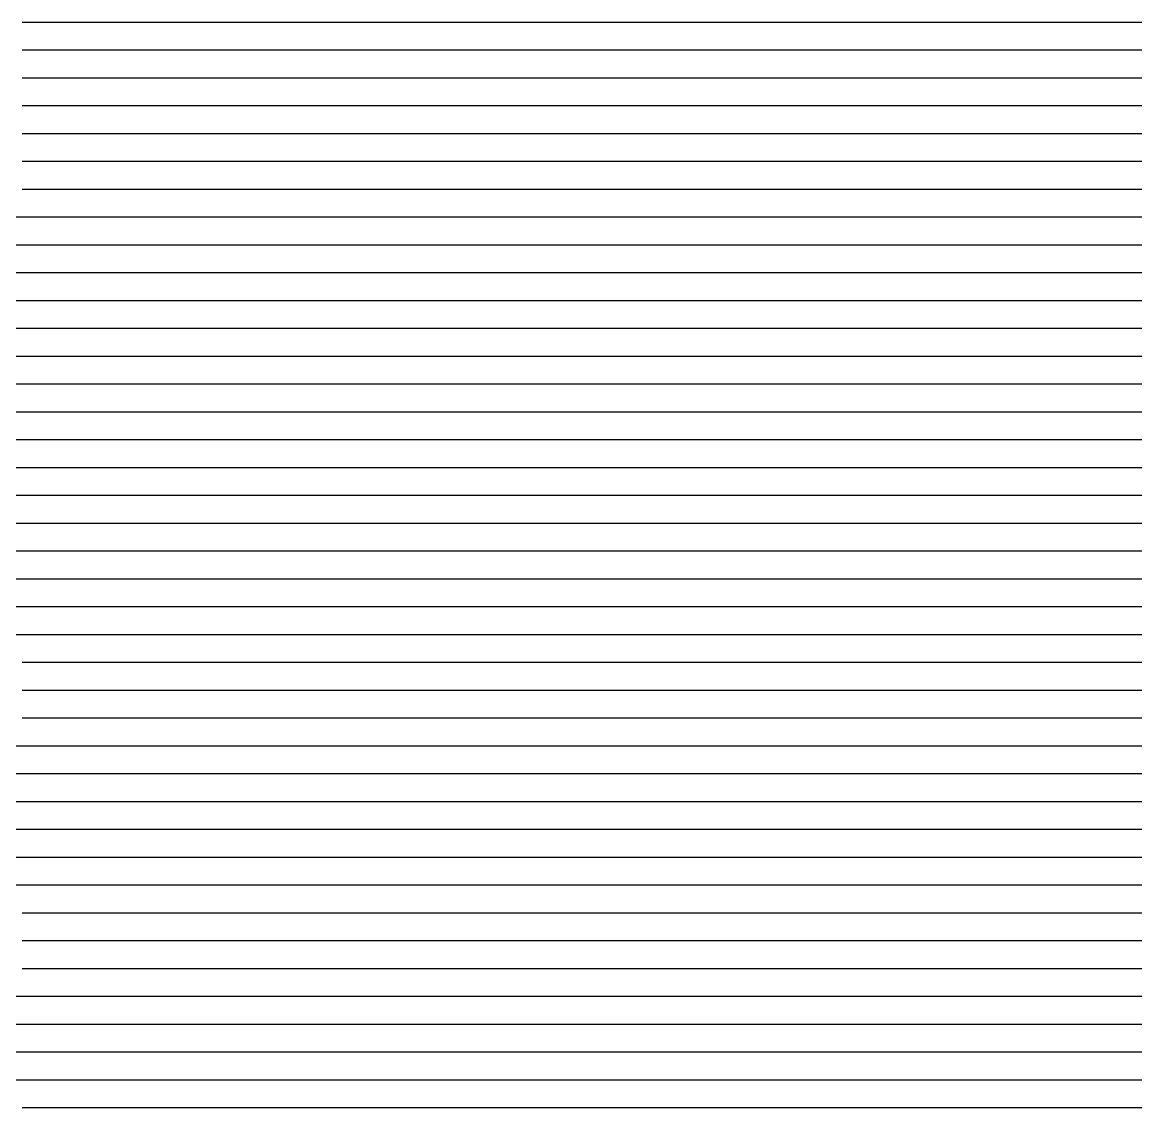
# Model space of a CAD drawing. Extents: x 0 to 80, y 0 to 80.
# Drawn here: x 20 to 40, y 40.5 to 60 of the extents above; entities that cross this region are included whole.
import ezdxf

# ---------------------------------------------------------------- set-up
doc = ezdxf.new("R2010")
doc.units = 0
doc.layers.add('FEED', color=7, linetype='CONTINUOUS')

msp = doc.modelspace()

# ---------------------------------------------------------------- linework, layer by layer
at = {"layer": 'FEED'}
for points in [[(20, 59.999, -17), (20.64, 59.999, -15.672), (21.12, 59.999, -14.808), (21.6, 59.999, -14.056), (22.24, 59.999, -13.176), (23.04, 59.999, -12.248), (23.84, 59.999, -11.464), (24.48, 59.999, -10.904), (25.44, 59.999, -10.152), (26.24, 59.999, -9.608), (26.88, 59.999, -9.208), (27.36, 59.999, -8.936), (27.68, 59.999, -8.76), (28.8, 59.999, -8.2), (29.6, 59.999, -7.848), (30.56, 59.999, -7.48), (31.04, 59.999, -7.32), (31.2, 59.999, -7.208), (31.36, 59.999, -7.032), (32, 59.999, -6.136), (32.48, 59.999, -5.56), (32.96, 59.999, -5.096), (33.44, 59.999, -4.68), (34.08, 59.999, -4.216), (34.72, 59.999, -3.832), (35.36, 59.999, -3.496), (36.16, 59.999, -3.144), (36.32, 59.999, -2.984), (36.48, 59.999, -2.744), (36.64, 59.999, -2.44), (36.8, 59.999, -2.184), (36.96, 59.999, -1.976), (37.12, 59.999, -1.8), (37.28, 59.999, -1.656), (37.6, 59.999, -1.448), (38.24, 59.999, -1.176), (38.72, 59.999, -1.048), (39.2, 59.999, -1), (40.64, 59.999, -1)], [(40.32, 59.499, -1), (38.88, 59.499, -1), (38.4, 59.499, -1.048), (38.08, 59.499, -1.128), (37.6, 59.499, -1.304), (37.28, 59.499, -1.48), (37.12, 59.499, -1.592), (36.8, 59.499, -1.896), (36.48, 59.499, -2.376), (36.16, 59.499, -2.92), (36, 59.499, -3.048), (35.52, 59.499, -3.24), (34.72, 59.499, -3.624), (34.4, 59.499, -3.816), (34.24, 59.499, -3.896), (33.44, 59.499, -4.44), (32.96, 59.499, -4.84), (32.64, 59.499, -5.128), (32.16, 59.499, -5.64), (31.52, 59.499, -6.44), (31.04, 59.499, -7.16), (30.88, 59.499, -7.352), (30.72, 59.499, -7.448), (29.76, 59.499, -7.816), (29.12, 59.499, -8.072), (27.84, 59.499, -8.696), (27.04, 59.499, -9.144), (26.24, 59.499, -9.624), (25.28, 59.499, -10.296), (24.64, 59.499, -10.792), (24, 59.499, -11.336), (23.36, 59.499, -11.944), (22.72, 59.499, -12.632), (22.08, 59.499, -13.432), (21.44, 59.499, -14.328), (20.96, 59.499, -15.128), (20.48, 59.499, -16.04), (20, 59.499, -17.08)], [(20, 58.999, -17.16), (20.64, 58.999, -15.8), (20.96, 58.999, -15.192), (21.28, 58.999, -14.648), (21.76, 58.999, -13.928), (22.24, 58.999, -13.272), (22.88, 58.999, -12.52), (23.52, 58.999, -11.848), (24.32, 58.999, -11.112), (24.96, 58.999, -10.584), (25.92, 58.999, -9.88), (26.88, 58.999, -9.272), (27.2, 58.999, -9.096), (27.52, 58.999, -8.904), (28.48, 58.999, -8.408), (28.8, 58.999, -8.264), (29.12, 58.999, -8.12), (30.24, 58.999, -7.656), (30.4, 58.999, -7.608), (30.56, 58.999, -7.48), (31.36, 58.999, -6.296), (31.68, 58.999, -5.88), (32.16, 58.999, -5.32), (32.8, 58.999, -4.696), (33.44, 58.999, -4.2), (33.92, 58.999, -3.88), (34.88, 58.999, -3.352), (35.84, 58.999, -2.936), (36.16, 58.999, -2.824), (36.32, 58.999, -2.664), (36.64, 58.999, -2.12), (36.8, 58.999, -1.896), (37.12, 58.999, -1.56), (37.44, 58.999, -1.352), (37.76, 58.999, -1.208), (38.08, 58.999, -1.096), (38.4, 58.999, -1.032), (38.72, 58.999, -1), (41.12, 58.999, -1)], [(40.8, 58.499, -1), (38.88, 58.499, -1), (38.56, 58.499, -1.032), (38.24, 58.499, -1.096), (37.92, 58.499, -1.208), (37.6, 58.499, -1.352), (37.28, 58.499, -1.56), (36.96, 58.499, -1.864), (36.64, 58.499, -2.296), (36.48, 58.499, -2.552), (36.32, 58.499, -2.696), (36, 58.499, -2.792), (35.04, 58.499, -3.176), (34.56, 58.499, -3.4), (34.24, 58.499, -3.576), (33.92, 58.499, -3.752), (33.44, 58.499, -4.056), (32.8, 58.499, -4.552), (32.32, 58.499, -5), (32, 58.499, -5.32), (31.68, 58.499, -5.688), (31.2, 58.499, -6.312), (30.72, 58.499, -7.016), (30.4, 58.499, -7.528), (30.24, 58.499, -7.72), (29.6, 58.499, -7.96), (29.28, 58.499, -8.104), (28.64, 58.499, -8.392), (27.68, 58.499, -8.872), (26.4, 58.499, -9.624), (26.08, 58.499, -9.848), (25.6, 58.499, -10.168), (24.8, 58.499, -10.776), (24, 58.499, -11.464), (23.36, 58.499, -12.072), (23.04, 58.499, -12.408), (22.4, 58.499, -13.16), (21.76, 58.499, -14.008), (21.12, 58.499, -15.032), (20.64, 58.499, -15.912), (20.16, 58.499, -16.952), (20, 58.499, -17.224)], [(20, 57.999, -17.304), (20.16, 57.999, -17.096), (20.8, 57.999, -15.752), (21.28, 57.999, -14.888), (21.76, 57.999, -14.136), (22.4, 57.999, -13.272), (22.88, 57.999, -12.696), (23.52, 57.999, -12.008), (24.48, 57.999, -11.128), (25.28, 57.999, -10.488), (26.08, 57.999, -9.912), (27.36, 57.999, -9.128), (28.32, 57.999, -8.616), (29.28, 57.999, -8.168), (29.92, 57.999, -7.912), (30.08, 57.999, -7.832), (30.24, 57.999, -7.624), (30.88, 57.999, -6.6), (31.36, 57.999, -5.944), (32.16, 57.999, -5.048), (32.8, 57.999, -4.456), (33.28, 57.999, -4.088), (33.76, 57.999, -3.768), (34.24, 57.999, -3.496), (34.88, 57.999, -3.176), (35.68, 57.999, -2.856), (36.32, 57.999, -2.648), (36.64, 57.999, -2.568), (36.8, 57.999, -2.456), (37.12, 57.999, -2.04), (37.44, 57.999, -1.704), (37.6, 57.999, -1.576), (38.08, 57.999, -1.32), (38.56, 57.999, -1.144), (39.04, 57.999, -1.048), (39.52, 57.999, -1), (40.32, 57.999, -1)], [(40.48, 57.499, -1.32), (39.84, 57.499, -1.304), (39.52, 57.499, -1.304), (39.2, 57.499, -1.368), (38.88, 57.499, -1.448), (38.56, 57.499, -1.576), (38.24, 57.499, -1.736), (37.92, 57.499, -1.944), (37.76, 57.499, -2.088), (37.28, 57.499, -2.424), (37.12, 57.499, -2.472), (36.8, 57.499, -2.52), (35.68, 57.499, -2.84), (34.88, 57.499, -3.16), (34.08, 57.499, -3.544), (33.44, 57.499, -3.944), (32.96, 57.499, -4.296), (32.48, 57.499, -4.696), (31.84, 57.499, -5.32), (31.36, 57.499, -5.864), (30.88, 57.499, -6.488), (30.4, 57.499, -7.208), (30.08, 57.499, -7.768), (29.92, 57.499, -7.976), (29.44, 57.499, -8.184), (29.28, 57.499, -8.248), (28.32, 57.499, -8.712), (27.52, 57.499, -9.128), (26.4, 57.499, -9.8), (25.44, 57.499, -10.472), (24.8, 57.499, -10.968), (23.84, 57.499, -11.816), (23.2, 57.499, -12.472), (22.56, 57.499, -13.208), (22.08, 57.499, -13.832), (21.76, 57.499, -14.28), (21.28, 57.499, -15.048), (20.8, 57.499, -15.944), (20.32, 57.499, -16.952), (20.16, 57.499, -17.224), (20, 57.499, -17.352)], [(20, 56.999, -17.368), (20.16, 56.999, -17.304), (20.32, 56.999, -17.128), (21.12, 56.999, -15.544), (21.6, 56.999, -14.712), (22.24, 56.999, -13.784), (23.04, 56.999, -12.792), (23.68, 56.999, -12.12), (24.32, 56.999, -11.512), (25.12, 56.999, -10.84), (25.92, 56.999, -10.248), (26.56, 56.999, -9.816), (26.72, 56.999, -9.752), (27.52, 56.999, -9.272), (28.48, 56.999, -8.776), (29.12, 56.999, -8.456), (29.76, 56.999, -8.168), (30.56, 56.999, -6.872), (31.36, 56.999, -5.832), (32, 56.999, -5.144), (32.64, 56.999, -4.552), (33.28, 56.999, -4.056), (33.76, 56.999, -3.736), (34.24, 56.999, -3.464), (35.04, 56.999, -3.096), (35.68, 56.999, -2.84), (36.48, 56.999, -2.6), (37.28, 56.999, -2.44), (38.24, 56.999, -2.392), (38.56, 56.999, -2.328), (38.88, 56.999, -2.232), (39.2, 56.999, -2.152), (39.36, 56.999, -2.104), (39.68, 56.999, -2.088), (40.48, 56.999, -2.088)], [(40.8, 56.499, -2.376), (39.04, 56.499, -2.376), (38.72, 56.499, -2.392), (38.4, 56.499, -2.392), (37.6, 56.499, -2.44), (37.12, 56.499, -2.504), (36.64, 56.499, -2.6), (35.84, 56.499, -2.824), (35.2, 56.499, -3.048), (34.56, 56.499, -3.32), (34.08, 56.499, -3.56), (33.44, 56.499, -3.944), (32.96, 56.499, -4.296), (32.16, 56.499, -4.984), (31.52, 56.499, -5.656), (30.88, 56.499, -6.424), (30.4, 56.499, -7.096), (29.76, 56.499, -8.168), (29.6, 56.499, -8.344), (29.44, 56.499, -8.44), (28.96, 56.499, -8.648), (28.32, 56.499, -8.968), (27.68, 56.499, -9.32), (27.2, 56.499, -9.592), (26.4, 56.499, -10.104), (25.6, 56.499, -10.664), (24.8, 56.499, -11.304), (24, 56.499, -12.024), (23.36, 56.499, -12.68), (22.72, 56.499, -13.416), (22.08, 56.499, -14.28), (21.6, 56.499, -15.016), (21.12, 56.499, -15.88), (20.64, 56.499, -16.872), (20.48, 56.499, -17.16), (20.32, 56.499, -17.32), (20.16, 56.499, -17.368), (0.001, 56.499, -17.368)], [(0.161, 55.999, -17.368), (20.32, 55.999, -17.368), (20.48, 55.999, -17.304), (20.64, 55.999, -17.128), (20.96, 55.999, -16.52), (21.28, 55.999, -15.88), (21.6, 55.999, -15.288), (22.08, 55.999, -14.52), (22.72, 55.999, -13.64), (23.36, 55.999, -12.888), (24, 55.999, -12.216), (24.8, 55.999, -11.48), (25.76, 55.999, -10.712), (26.56, 55.999, -10.152), (27.68, 55.999, -9.464), (28.16, 55.999, -9.192), (28.96, 55.999, -8.776), (29.44, 55.999, -8.568), (29.6, 55.999, -8.408), (29.92, 55.999, -7.896), (30.4, 55.999, -7.096), (30.88, 55.999, -6.424), (31.52, 55.999, -5.672), (32.32, 55.999, -4.888), (33.12, 55.999, -4.232), (33.76, 55.999, -3.8), (34.56, 55.999, -3.384), (34.88, 55.999, -3.24), (35.84, 55.999, -2.888), (36.48, 55.999, -2.696), (37.28, 55.999, -2.536), (38.08, 55.999, -2.44), (38.72, 55.999, -2.424), (39.2, 55.999, -2.408), (41.12, 55.999, -2.408)], [(41.12, 55.499, -2.488), (38.4, 55.499, -2.488), (37.76, 55.499, -2.536), (36.96, 55.499, -2.68), (36.64, 55.499, -2.76), (36.32, 55.499, -2.84), (35.68, 55.499, -3.032), (35.2, 55.499, -3.224), (35.04, 55.499, -3.272), (34.24, 55.499, -3.64), (33.6, 55.499, -4.008), (32.96, 55.499, -4.456), (32.32, 55.499, -4.984), (31.68, 55.499, -5.576), (31.04, 55.499, -6.28), (30.56, 55.499, -6.904), (30.08, 55.499, -7.64), (29.6, 55.499, -8.472), (29.44, 55.499, -8.68), (28.96, 55.499, -8.936), (28.32, 55.499, -9.256), (27.36, 55.499, -9.8), (27.04, 55.499, -10.008), (26.72, 55.499, -10.216), (26.24, 55.499, -10.536), (25.44, 55.499, -11.144), (24.64, 55.499, -11.832), (23.84, 55.499, -12.6), (23.2, 55.499, -13.304), (22.72, 55.499, -13.896), (22.08, 55.499, -14.808), (21.6, 55.499, -15.608), (20.96, 55.499, -16.856), (20.8, 55.499, -17.144), (20.64, 55.499, -17.304), (20.48, 55.499, -17.368), (0.001, 55.499, -17.368)], [(0.161, 54.999, -17.368), (20.64, 54.999, -17.368), (20.8, 54.999, -17.336), (20.96, 54.999, -17.208), (21.12, 54.999, -16.952), (21.6, 54.999, -15.976), (21.92, 54.999, -15.4), (22.56, 54.999, -14.408), (23.2, 54.999, -13.576), (24, 54.999, -12.68), (24.64, 54.999, -12.056), (25.44, 54.999, -11.352), (26.24, 54.999, -10.728), (27.2, 54.999, -10.088), (28, 54.999, -9.608), (28.96, 54.999, -9.096), (29.28, 54.999, -8.936), (29.44, 54.999, -8.808), (29.6, 54.999, -8.568), (30.08, 54.999, -7.72), (30.56, 54.999, -7), (31.04, 54.999, -6.376), (31.68, 54.999, -5.688), (32.16, 54.999, -5.24), (32.48, 54.999, -4.968), (33.12, 54.999, -4.488), (33.92, 54.999, -3.96), (34.56, 54.999, -3.608), (35.2, 54.999, -3.336), (35.52, 54.999, -3.224), (35.84, 54.999, -3.112), (36.64, 54.999, -2.872), (37.44, 54.999, -2.696), (38.08, 54.999, -2.616), (38.88, 54.999, -2.6), (41.6, 54.999, -2.6)], [(41.76, 54.499, -2.76), (38.24, 54.499, -2.76), (37.6, 54.499, -2.824), (37.28, 54.499, -2.888), (37.12, 54.499, -2.904), (36.32, 54.499, -3.112), (35.36, 54.499, -3.448), (34.72, 54.499, -3.704), (34.24, 54.499, -3.944), (33.6, 54.499, -4.328), (32.96, 54.499, -4.776), (32.16, 54.499, -5.4), (31.68, 54.499, -5.848), (31.2, 54.499, -6.344), (30.56, 54.499, -7.144), (30.08, 54.499, -7.864), (29.44, 54.499, -8.984), (29.28, 54.499, -9.128), (28.48, 54.499, -9.528), (27.36, 54.499, -10.184), (26.08, 54.499, -11.064), (25.28, 54.499, -11.72), (24.96, 54.499, -11.992), (24.16, 54.499, -12.776), (23.52, 54.499, -13.48), (22.72, 54.499, -14.52), (22.08, 54.499, -15.512), (21.6, 54.499, -16.408), (21.28, 54.499, -17.048), (21.12, 54.499, -17.272), (20.96, 54.499, -17.352), (20.64, 54.499, -17.368), (0.001, 54.499, -17.368)], [(0.161, 53.999, -17.368), (21.12, 53.999, -17.368), (21.28, 53.999, -17.32), (21.44, 53.999, -17.16), (21.6, 53.999, -16.888), (22.08, 53.999, -15.944), (22.56, 53.999, -15.128), (23.04, 53.999, -14.424), (23.52, 53.999, -13.8), (24.16, 53.999, -13.064), (24.8, 53.999, -12.408), (25.76, 53.999, -11.56), (26.56, 53.999, -10.952), (27.36, 53.999, -10.408), (28.48, 53.999, -9.736), (29.12, 53.999, -9.416), (29.28, 53.999, -9.32), (29.44, 53.999, -9.144), (30.08, 53.999, -8.072), (30.56, 53.999, -7.352), (31.04, 53.999, -6.744), (31.68, 53.999, -6.056), (32.16, 53.999, -5.608), (32.64, 53.999, -5.208), (33.28, 53.999, -4.744), (34.08, 53.999, -4.248), (34.72, 53.999, -3.912), (35.36, 53.999, -3.64), (36.32, 53.999, -3.336), (36.96, 53.999, -3.176), (37.76, 53.999, -3.016), (38.4, 53.999, -2.952), (41.44, 53.999, -2.952)], [(41.28, 53.499, -3.192), (38.56, 53.499, -3.192), (37.76, 53.499, -3.256), (37.44, 53.499, -3.32), (37.12, 53.499, -3.368), (36.16, 53.499, -3.624), (35.68, 53.499, -3.768), (35.36, 53.499, -3.896), (35.2, 53.499, -3.944), (34.4, 53.499, -4.328), (34.08, 53.499, -4.52), (33.6, 53.499, -4.792), (33.12, 53.499, -5.096), (32.64, 53.499, -5.448), (32.16, 53.499, -5.832), (31.68, 53.499, -6.296), (31.04, 53.499, -7.016), (30.4, 53.499, -7.848), (29.76, 53.499, -8.824), (29.44, 53.499, -9.368), (29.28, 53.499, -9.544), (28.8, 53.499, -9.8), (28.48, 53.499, -9.976), (27.84, 53.499, -10.344), (27.2, 53.499, -10.76), (26.24, 53.499, -11.448), (25.6, 53.499, -11.976), (24.8, 53.499, -12.712), (24.16, 53.499, -13.384), (23.68, 53.499, -13.944), (23.2, 53.499, -14.568), (22.72, 53.499, -15.288), (22.24, 53.499, -16.104), (21.76, 53.499, -17.048), (21.6, 53.499, -17.256), (21.44, 53.499, -17.352), (21.12, 53.499, -17.368), (0.001, 53.499, -17.368)], [(0.161, 52.999, -17.368), (21.6, 52.999, -17.368), (21.76, 52.999, -17.336), (21.92, 52.999, -17.224), (22.08, 52.999, -16.984), (22.56, 52.999, -16.088), (22.88, 52.999, -15.544), (23.52, 52.999, -14.616), (24.32, 52.999, -13.624), (24.96, 52.999, -12.936), (25.76, 52.999, -12.168), (26.56, 52.999, -11.512), (27.52, 52.999, -10.824), (28.64, 52.999, -10.136), (29.44, 52.999, -9.704), (29.6, 52.999, -9.512), (30.08, 52.999, -8.696), (30.4, 52.999, -8.216), (31.36, 52.999, -7.016), (31.84, 52.999, -6.488), (32.48, 52.999, -5.88), (33.12, 52.999, -5.384), (34.08, 52.999, -4.792), (34.72, 52.999, -4.456), (35.52, 52.999, -4.12), (36.8, 52.999, -3.72), (37.44, 52.999, -3.592), (38.24, 52.999, -3.496), (39.2, 52.999, -3.48), (41.6, 52.999, -3.48)], [(41.6, 52.499, -3.816), (38.4, 52.499, -3.816), (37.6, 52.499, -3.896), (37.28, 52.499, -3.96), (37.12, 52.499, -3.976), (36.8, 52.499, -4.056), (36.48, 52.499, -4.136), (35.84, 52.499, -4.344), (35.04, 52.499, -4.68), (33.92, 52.499, -5.272), (32.96, 52.499, -5.928), (32.16, 52.499, -6.584), (31.68, 52.499, -7.032), (31.04, 52.499, -7.72), (30.4, 52.499, -8.552), (29.92, 52.499, -9.272), (29.6, 52.499, -9.848), (29.44, 52.499, -10.056), (28.96, 52.499, -10.312), (28.16, 52.499, -10.792), (27.2, 52.499, -11.432), (26.4, 52.499, -12.04), (25.76, 52.499, -12.584), (25.12, 52.499, -13.208), (24.64, 52.499, -13.72), (24.32, 52.499, -14.088), (23.68, 52.499, -14.92), (23.04, 52.499, -15.896), (22.4, 52.499, -17.032), (22.24, 52.499, -17.24), (22.08, 52.499, -17.352), (21.76, 52.499, -17.368), (0.001, 52.499, -17.368)], [(0.161, 51.999, -17.368), (22.24, 51.999, -17.368), (22.4, 51.999, -17.352), (22.56, 51.999, -17.256), (22.72, 51.999, -17.048), (23.52, 51.999, -15.688), (24, 51.999, -14.968), (24.64, 51.999, -14.152), (25.12, 51.999, -13.608), (25.92, 51.999, -12.824), (26.72, 51.999, -12.136), (27.36, 51.999, -11.656), (28, 51.999, -11.208), (28.96, 51.999, -10.6), (29.44, 51.999, -10.344), (29.6, 51.999, -10.216), (29.76, 51.999, -9.976), (30.08, 51.999, -9.4), (30.56, 51.999, -8.68), (30.88, 51.999, -8.264), (31.52, 51.999, -7.576), (32.32, 51.999, -6.84), (33.12, 51.999, -6.184), (33.76, 51.999, -5.752), (34.56, 51.999, -5.336), (35.52, 51.999, -4.92), (36, 51.999, -4.744), (36.48, 51.999, -4.6), (37.28, 51.999, -4.44), (38.08, 51.999, -4.344), (39.68, 51.999, -4.328), (41.6, 51.999, -4.328)], [(41.12, 51.499, -4.776), (38.4, 51.499, -4.776), (37.6, 51.499, -4.84), (36.64, 51.499, -5), (36, 51.499, -5.176), (34.72, 51.499, -5.688), (34.08, 51.499, -5.992), (33.44, 51.499, -6.376), (32.64, 51.499, -6.984), (31.84, 51.499, -7.688), (31.36, 51.499, -8.152), (30.88, 51.499, -8.696), (30.56, 51.499, -9.112), (30.24, 51.499, -9.592), (29.76, 51.499, -10.392), (29.6, 51.499, -10.568), (28.96, 51.499, -10.92), (28, 51.499, -11.544), (27.2, 51.499, -12.136), (26.56, 51.499, -12.664), (26.24, 51.499, -12.936), (25.44, 51.499, -13.72), (24.8, 51.499, -14.44), (24.32, 51.499, -15.064), (23.84, 51.499, -15.752), (23.04, 51.499, -17.064), (22.88, 51.499, -17.256), (22.72, 51.499, -17.352), (22.4, 51.499, -17.368), (0.641, 51.499, -17.368)], [(0.161, 50.999, -17.368), (22.88, 50.999, -17.368), (23.04, 50.999, -17.352), (23.2, 50.999, -17.288), (23.36, 50.999, -17.128), (23.68, 50.999, -16.648), (24.32, 50.999, -15.64), (24.8, 50.999, -14.968), (25.44, 50.999, -14.2), (25.92, 50.999, -13.688), (26.88, 50.999, -12.792), (27.52, 50.999, -12.264), (28.48, 50.999, -11.576), (29.44, 50.999, -10.984), (29.76, 50.999, -10.808), (29.92, 50.999, -10.648), (30.56, 50.999, -9.624), (31.04, 50.999, -9), (31.68, 50.999, -8.312), (32.32, 50.999, -7.704), (32.96, 50.999, -7.208), (33.76, 50.999, -6.664), (34.24, 50.999, -6.392), (34.88, 50.999, -6.104), (35.52, 50.999, -5.864), (35.84, 50.999, -5.736), (36.32, 50.999, -5.576), (36.64, 50.999, -5.512), (36.8, 50.999, -5.464), (37.12, 50.999, -5.416), (37.44, 50.999, -5.368), (38.24, 50.999, -5.288), (41.6, 50.999, -5.288)], [(40.32, 50.499, -5.848), (38.72, 50.499, -5.848), (38.4, 50.499, -5.864), (38.08, 50.499, -5.864), (37.28, 50.499, -5.944), (36.96, 50.499, -6.008), (36.64, 50.499, -6.056), (36.32, 50.499, -6.136), (35.52, 50.499, -6.424), (35.2, 50.499, -6.536), (34.88, 50.499, -6.648), (34.24, 50.499, -6.936), (33.6, 50.499, -7.304), (32.64, 50.499, -7.96), (32.16, 50.499, -8.36), (31.84, 50.499, -8.664), (31.52, 50.499, -9), (31.04, 50.499, -9.592), (30.56, 50.499, -10.232), (30.24, 50.499, -10.744), (30.08, 50.499, -10.968), (29.76, 50.499, -11.176), (29.44, 50.499, -11.352), (28.64, 50.499, -11.848), (27.84, 50.499, -12.44), (27.52, 50.499, -12.68), (26.72, 50.499, -13.384), (25.92, 50.499, -14.2), (25.28, 50.499, -14.936), (24.64, 50.499, -15.8), (24, 50.499, -16.824), (23.84, 50.499, -16.952), (23.04, 50.499, -17.176), (22.72, 50.499, -17.288), (22.4, 50.499, -17.352), (22.08, 50.499, -17.368), (0.321, 50.499, -17.368)], [(0.161, 49.999, -17.368), (21.6, 49.999, -17.368), (21.92, 49.999, -17.288), (22.56, 49.999, -17.016), (22.88, 49.999, -16.904), (23.04, 49.999, -16.872), (23.2, 49.999, -16.808), (23.52, 49.999, -16.728), (24.16, 49.999, -16.648), (24.32, 49.999, -16.648), (24.48, 49.999, -16.632), (24.64, 49.999, -16.504), (25.12, 49.999, -15.784), (25.76, 49.999, -14.952), (26.24, 49.999, -14.392), (26.88, 49.999, -13.736), (27.68, 49.999, -13.032), (28.48, 49.999, -12.424), (29.28, 49.999, -11.896), (29.92, 49.999, -11.512), (30.08, 49.999, -11.432), (30.24, 49.999, -11.32), (30.4, 49.999, -11.176), (30.56, 49.999, -10.968), (31.04, 49.999, -10.248), (31.68, 49.999, -9.512), (32, 49.999, -9.192), (32.64, 49.999, -8.648), (33.44, 49.999, -8.104), (33.92, 49.999, -7.816), (34.88, 49.999, -7.32), (35.52, 49.999, -7.096), (36.48, 49.999, -6.776), (36.96, 49.999, -6.648), (37.76, 49.999, -6.536), (38.08, 49.999, -6.52), (38.24, 49.999, -6.504), (39.04, 49.999, -6.488), (41.44, 49.999, -6.488)], [(40.96, 49.499, -7.192), (38.56, 49.499, -7.192), (37.6, 49.499, -7.256), (37.28, 49.499, -7.304), (36.96, 49.499, -7.352), (36.16, 49.499, -7.576), (35.84, 49.499, -7.688), (35.36, 49.499, -7.832), (34.88, 49.499, -8.008), (34.4, 49.499, -8.248), (33.92, 49.499, -8.504), (33.6, 49.499, -8.68), (33.12, 49.499, -9), (32.48, 49.499, -9.496), (31.84, 49.499, -10.088), (31.36, 49.499, -10.616), (30.88, 49.499, -11.256), (30.72, 49.499, -11.432), (30.56, 49.499, -11.576), (29.6, 49.499, -12.136), (28.48, 49.499, -12.888), (27.68, 49.499, -13.544), (27.04, 49.499, -14.136), (26.4, 49.499, -14.808), (25.76, 49.499, -15.592), (25.28, 49.499, -16.264), (25.12, 49.499, -16.44), (23.84, 49.499, -16.44), (23.2, 49.499, -16.536), (22.72, 49.499, -16.664), (22.08, 49.499, -16.904), (21.6, 49.499, -17.144), (21.44, 49.499, -17.24), (21.12, 49.499, -17.352), (20.64, 49.499, -17.368), (0.001, 49.499, -17.368)], [(0.161, 48.999, -17.368), (20.48, 48.999, -17.368), (20.64, 48.999, -17.336), (21.12, 48.999, -17.112), (21.76, 48.999, -16.792), (22.4, 48.999, -16.536), (23.04, 48.999, -16.376), (23.68, 48.999, -16.296), (24.96, 48.999, -16.28), (25.12, 48.999, -16.28), (25.44, 48.999, -16.072), (25.92, 48.999, -15.72), (26.56, 48.999, -15.272), (26.88, 48.999, -14.904), (27.36, 48.999, -14.408), (28.16, 48.999, -13.672), (28.8, 48.999, -13.176), (29.12, 48.999, -12.936), (30.08, 48.999, -12.312), (31.04, 48.999, -11.768), (31.2, 48.999, -11.656), (31.68, 48.999, -11.16), (32.16, 48.999, -10.648), (32.8, 48.999, -10.056), (33.44, 48.999, -9.56), (34.08, 48.999, -9.192), (34.72, 48.999, -8.872), (35.2, 48.999, -8.664), (35.68, 48.999, -8.504), (36, 48.999, -8.424), (36.64, 48.999, -8.216), (36.8, 48.999, -8.184), (36.96, 48.999, -8.136), (37.76, 48.999, -8.04), (38.56, 48.999, -7.992), (41.44, 48.999, -7.992)], [(41.28, 48.499, -8.888), (38.4, 48.499, -8.888), (37.6, 48.499, -8.952), (37.12, 48.499, -9), (36.8, 48.499, -9.064), (35.84, 48.499, -9.352), (35.52, 48.499, -9.432), (35.04, 48.499, -9.624), (34.56, 48.499, -9.864), (34.24, 48.499, -10.008), (33.76, 48.499, -10.264), (33.12, 48.499, -10.728), (32.32, 48.499, -11.48), (31.84, 48.499, -11.848), (30.88, 48.499, -12.36), (30.24, 48.499, -12.744), (29.28, 48.499, -13.416), (28.96, 48.499, -13.656), (28.8, 48.499, -13.8), (28.64, 48.499, -13.912), (27.84, 48.499, -14.344), (26.72, 48.499, -15), (25.6, 48.499, -15.752), (25.12, 48.499, -16.12), (24.96, 48.499, -16.152), (23.84, 48.499, -16.152), (23.04, 48.499, -16.216), (22.56, 48.499, -16.312), (21.76, 48.499, -16.552), (21.28, 48.499, -16.744), (20.8, 48.499, -17), (20.48, 48.499, -17.192), (20.16, 48.499, -17.336), (20, 48.499, -17.368)], [(20, 47.999, -17.224), (20.48, 47.999, -16.92), (20.96, 47.999, -16.664), (21.6, 47.999, -16.392), (22.08, 47.999, -16.248), (22.88, 47.999, -16.088), (23.52, 47.999, -16.024), (24.32, 47.999, -16.008), (24.8, 47.999, -16.024), (24.96, 47.999, -16.04), (26.24, 47.999, -15.144), (27.36, 47.999, -14.456), (28.48, 47.999, -13.848), (28.96, 47.999, -13.608), (29.28, 47.999, -13.464), (29.6, 47.999, -13.32), (30.72, 47.999, -12.856), (31.04, 47.999, -12.744), (31.36, 47.999, -12.632), (31.68, 47.999, -12.52), (32.8, 47.999, -12.024), (33.12, 47.999, -11.88), (33.44, 47.999, -11.72), (33.92, 47.999, -11.496), (34.4, 47.999, -11.272), (34.72, 47.999, -11.128), (35.04, 47.999, -10.968), (35.36, 47.999, -10.84), (35.84, 47.999, -10.696), (36.16, 47.999, -10.616), (36.48, 47.999, -10.504), (36.96, 47.999, -10.392), (37.44, 47.999, -10.328), (37.76, 47.999, -10.312), (38.08, 47.999, -10.296), (38.24, 47.999, -10.296), (38.56, 47.999, -10.28), (41.44, 47.999, -10.28)], [(40.48, 47.499, -11.224), (39.36, 47.499, -11.208), (38.56, 47.499, -11.208), (38.24, 47.499, -11.224), (37.76, 47.499, -11.24), (37.44, 47.499, -11.272), (37.12, 47.499, -11.288), (36.32, 47.499, -11.368), (36, 47.499, -11.416), (35.52, 47.499, -11.48), (35.2, 47.499, -11.544), (34.88, 47.499, -11.592), (34.08, 47.499, -11.752), (33.76, 47.499, -11.832), (32.8, 47.499, -12.072), (31.68, 47.499, -12.392), (31.36, 47.499, -12.504), (31.04, 47.499, -12.616), (29.76, 47.499, -13.112), (28.48, 47.499, -13.704), (27.36, 47.499, -14.312), (26.72, 47.499, -14.68), (25.76, 47.499, -15.304), (24.96, 47.499, -15.864), (24.8, 47.499, -15.912), (24.48, 47.499, -15.896), (23.2, 47.499, -15.896), (22.88, 47.499, -15.928), (22.4, 47.499, -16.008), (21.44, 47.499, -16.28), (21.12, 47.499, -16.392), (20.48, 47.499, -16.696), (20, 47.499, -16.952)], [(19.521, 46.999, -16.888), (20.32, 46.999, -16.472), (20.96, 46.999, -16.216), (21.44, 46.999, -16.072), (21.76, 46.999, -16.008), (21.92, 46.999, -15.96), (22.24, 46.999, -15.912), (22.56, 46.999, -15.864), (23.2, 46.999, -15.8), (24.64, 46.999, -15.8), (24.8, 46.999, -15.752), (25.76, 46.999, -15.08), (26.88, 46.999, -14.392), (28, 46.999, -13.768), (28.8, 46.999, -13.368), (29.76, 46.999, -12.952), (30.72, 46.999, -12.568), (31.52, 46.999, -12.296), (32.64, 46.999, -11.96), (32.96, 46.999, -11.88), (33.28, 46.999, -11.8), (34.88, 46.999, -11.464), (35.2, 46.999, -11.416), (35.36, 46.999, -11.384), (35.68, 46.999, -11.352), (36, 46.999, -11.304), (37.44, 46.999, -11.16), (38.24, 46.999, -11.128), (39.36, 46.999, -11.112), (40.32, 46.999, -11.112)], [(40.16, 46.499, -11.016), (38.4, 46.499, -11.016), (38.08, 46.499, -11.032), (37.76, 46.499, -11.048), (37.6, 46.499, -11.064), (37.28, 46.499, -11.08), (36.96, 46.499, -11.112), (36.64, 46.499, -11.128), (36.32, 46.499, -11.176), (35.68, 46.499, -11.24), (34.88, 46.499, -11.368), (33.76, 46.499, -11.576), (33.44, 46.499, -11.656), (32.96, 46.499, -11.768), (31.84, 46.499, -12.072), (30.56, 46.499, -12.504), (29.44, 46.499, -12.952), (28.16, 46.499, -13.544), (27.84, 46.499, -13.72), (27.52, 46.499, -13.88), (26.56, 46.499, -14.424), (25.44, 46.499, -15.128), (24.64, 46.499, -15.688), (24.48, 46.499, -15.736), (24.16, 46.499, -15.72), (23.04, 46.499, -15.72), (22.4, 46.499, -15.768), (22.08, 46.499, -15.816), (21.76, 46.499, -15.864), (21.28, 46.499, -15.976), (20.96, 46.499, -16.056), (20.32, 46.499, -16.296), (19.841, 46.499, -16.504)], [(19.361, 45.999, -16.52), (20.16, 45.999, -16.184), (20.96, 45.999, -15.928), (21.76, 45.999, -15.752), (22.56, 45.999, -15.656), (23.68, 45.999, -15.64), (24.32, 45.999, -15.64), (24.48, 45.999, -15.624), (25.28, 45.999, -15.064), (26.4, 45.999, -14.36), (27.52, 45.999, -13.736), (28.48, 45.999, -13.256), (29.76, 45.999, -12.696), (30.88, 45.999, -12.28), (31.68, 45.999, -12.024), (32.64, 45.999, -11.736), (33.76, 45.999, -11.48), (34.88, 45.999, -11.256), (35.68, 45.999, -11.144), (36.8, 45.999, -11.016), (37.92, 45.999, -10.936), (38.24, 45.999, -10.936), (38.56, 45.999, -10.92), (40.48, 45.999, -10.92)], [(40.16, 45.499, -10.824), (38.24, 45.499, -10.824), (37.92, 45.499, -10.84), (37.6, 45.499, -10.856), (37.44, 45.499, -10.872), (37.12, 45.499, -10.888), (36.16, 45.499, -10.968), (35.84, 45.499, -11.016), (35.36, 45.499, -11.08), (34.72, 45.499, -11.192), (34.24, 45.499, -11.272), (33.28, 45.499, -11.48), (33.12, 45.499, -11.512), (32.32, 45.499, -11.72), (31.2, 45.499, -12.056), (30.88, 45.499, -12.168), (30.24, 45.499, -12.392), (28.96, 45.499, -12.904), (27.84, 45.499, -13.432), (26.88, 45.499, -13.944), (25.6, 45.499, -14.696), (24.32, 45.499, -15.56), (24, 45.499, -15.576), (22.56, 45.499, -15.576), (21.76, 45.499, -15.64), (20.96, 45.499, -15.784), (20.48, 45.499, -15.928), (20.32, 45.499, -15.96), (19.521, 45.499, -16.264)], [(19.521, 44.999, -16.104), (20.32, 44.999, -15.832), (21.12, 44.999, -15.64), (21.44, 44.999, -15.592), (21.6, 44.999, -15.56), (22.08, 44.999, -15.512), (22.88, 44.999, -15.496), (23.84, 44.999, -15.496), (24.16, 44.999, -15.512), (24.8, 44.999, -15.064), (25.76, 44.999, -14.456), (26.56, 44.999, -13.976), (27.52, 44.999, -13.464), (28.16, 44.999, -13.144), (28.8, 44.999, -12.856), (30.08, 44.999, -12.328), (30.4, 44.999, -12.216), (30.72, 44.999, -12.104), (32.32, 44.999, -11.608), (33.6, 44.999, -11.304), (34.88, 44.999, -11.048), (35.68, 44.999, -10.936), (36.8, 44.999, -10.808), (36.96, 44.999, -10.808), (37.44, 44.999, -10.76), (38.56, 44.999, -10.728), (40.48, 44.999, -10.728)], [(40.8, 44.499, -10.648), (39.52, 44.499, -10.632), (38.24, 44.499, -10.632), (37.92, 44.499, -10.648), (37.44, 44.499, -10.664), (37.12, 44.499, -10.696), (36.8, 44.499, -10.712), (36, 44.499, -10.792), (35.68, 44.499, -10.84), (34.88, 44.499, -10.952), (34.4, 44.499, -11.048), (34.08, 44.499, -11.096), (33.76, 44.499, -11.176), (33.12, 44.499, -11.304), (32.8, 44.499, -11.384), (32.48, 44.499, -11.464), (31.04, 44.499, -11.88), (30.72, 44.499, -11.992), (30.24, 44.499, -12.152), (29.76, 44.499, -12.344), (29.44, 44.499, -12.456), (29.12, 44.499, -12.6), (28.8, 44.499, -12.728), (27.84, 44.499, -13.176), (27.04, 44.499, -13.576), (26.08, 44.499, -14.12), (25.28, 44.499, -14.6), (24.16, 44.499, -15.368), (24, 44.499, -15.448), (23.68, 44.499, -15.432), (22.24, 44.499, -15.432), (21.92, 44.499, -15.464), (21.76, 44.499, -15.464), (21.44, 44.499, -15.512), (21.12, 44.499, -15.56), (20.32, 44.499, -15.72), (19.521, 44.499, -15.96)], [(20, 43.999, -15.688), (20.8, 43.999, -15.512), (21.76, 43.999, -15.4), (22.4, 43.999, -15.368), (23.36, 43.999, -15.368), (23.84, 43.999, -15.4), (24, 43.999, -15.336), (24.8, 43.999, -14.776), (25.76, 43.999, -14.168), (26.24, 43.999, -13.896), (26.72, 43.999, -13.624), (27.84, 43.999, -13.048), (28.16, 43.999, -12.904), (28.8, 43.999, -12.616), (29.76, 43.999, -12.216), (30.72, 43.999, -11.88), (32, 43.999, -11.48), (32.32, 43.999, -11.4), (32.8, 43.999, -11.272), (33.28, 43.999, -11.176), (33.6, 43.999, -11.096), (34.4, 43.999, -10.936), (34.72, 43.999, -10.888), (35.04, 43.999, -10.824), (35.36, 43.999, -10.792), (36, 43.999, -10.696), (37.12, 43.999, -10.584), (37.44, 43.999, -10.568), (37.92, 43.999, -10.536), (39.04, 43.999, -10.504), (40.16, 43.999, -10.504)], [(40.16, 43.499, -10.424), (38.24, 43.499, -10.424), (37.12, 43.499, -10.488), (35.84, 43.499, -10.616), (35.52, 43.499, -10.664), (35.2, 43.499, -10.712), (35.04, 43.499, -10.744), (34.72, 43.499, -10.792), (34.4, 43.499, -10.856), (34.08, 43.499, -10.904), (33.28, 43.499, -11.064), (32.96, 43.499, -11.144), (32.16, 43.499, -11.336), (30.88, 43.499, -11.72), (30.56, 43.499, -11.832), (29.92, 43.499, -12.056), (28.64, 43.499, -12.568), (27.52, 43.499, -13.096), (26.72, 43.499, -13.496), (25.6, 43.499, -14.136), (24.96, 43.499, -14.536), (24.64, 43.499, -14.744), (23.84, 43.499, -15.288), (23.68, 43.499, -15.336), (23.04, 43.499, -15.304), (22.08, 43.499, -15.304), (21.28, 43.499, -15.368), (20.64, 43.499, -15.448), (20, 43.499, -15.576)], [(20, 42.999, -15.448), (20.32, 42.999, -15.4), (20.8, 42.999, -15.32), (21.76, 42.999, -15.256), (23.04, 42.999, -15.256), (23.52, 42.999, -15.288), (23.68, 42.999, -15.208), (23.84, 42.999, -15.08), (24.32, 42.999, -14.76), (24.64, 42.999, -14.552), (25.92, 42.999, -13.768), (27.04, 42.999, -13.176), (27.68, 42.999, -12.856), (28.32, 42.999, -12.568), (29.76, 42.999, -11.976), (30.88, 42.999, -11.592), (32, 42.999, -11.256), (32.32, 42.999, -11.176), (32.64, 42.999, -11.096), (34.24, 42.999, -10.76), (35.2, 42.999, -10.6), (35.68, 42.999, -10.552), (36, 42.999, -10.504), (36.64, 42.999, -10.44), (36.96, 42.999, -10.424), (37.28, 42.999, -10.392), (37.6, 42.999, -10.376), (38.24, 42.999, -10.344), (38.72, 42.999, -10.344), (39.04, 42.999, -10.328), (39.84, 42.999, -10.328), (40.16, 42.999, -10.344)], [(40.48, 42.499, -10.264), (39.2, 42.499, -10.248), (38.72, 42.499, -10.248), (38.4, 42.499, -10.264), (38.08, 42.499, -10.264), (37.28, 42.499, -10.312), (36, 42.499, -10.424), (34.88, 42.499, -10.568), (34.08, 42.499, -10.712), (33.28, 42.499, -10.856), (32.96, 42.499, -10.936), (32.64, 42.499, -11), (31.52, 42.499, -11.304), (30.56, 42.499, -11.592), (29.44, 42.499, -11.992), (28.64, 42.499, -12.312), (27.68, 42.499, -12.744), (27.36, 42.499, -12.904), (26.88, 42.499, -13.128), (26.56, 42.499, -13.304), (26.24, 42.499, -13.464), (25.12, 42.499, -14.12), (24.32, 42.499, -14.616), (23.52, 42.499, -15.176), (23.36, 42.499, -15.224), (23.04, 42.499, -15.224), (22.72, 42.499, -15.208), (21.6, 42.499, -15.208), (20.8, 42.499, -15.272), (20.32, 42.499, -15.32), (19.521, 42.499, -15.464)], [(19.521, 41.999, -15.368), (20.48, 41.999, -15.224), (21.12, 41.999, -15.176), (21.92, 41.999, -15.16), (22.56, 41.999, -15.16), (23.2, 41.999, -15.192), (23.36, 41.999, -15.144), (24, 41.999, -14.696), (24.96, 41.999, -14.088), (25.76, 41.999, -13.608), (26.88, 41.999, -13.016), (27.84, 41.999, -12.552), (28.8, 41.999, -12.152), (29.12, 41.999, -12.008), (29.44, 41.999, -11.896), (29.76, 41.999, -11.768), (30.56, 41.999, -11.496), (31.84, 41.999, -11.112), (32.16, 41.999, -11.032), (32.64, 41.999, -10.904), (33.44, 41.999, -10.744), (33.6, 41.999, -10.696), (33.92, 41.999, -10.648), (34.4, 41.999, -10.552), (34.72, 41.999, -10.504), (35.04, 41.999, -10.456), (36, 41.999, -10.344), (36.16, 41.999, -10.312), (36.48, 41.999, -10.296), (37.12, 41.999, -10.232), (37.44, 41.999, -10.216), (37.92, 41.999, -10.184), (38.24, 41.999, -10.184), (38.56, 41.999, -10.168), (40.48, 41.999, -10.168)], [(40.48, 41.499, -10.088), (38.08, 41.499, -10.088), (36.96, 41.499, -10.152), (36.32, 41.499, -10.216), (36.16, 41.499, -10.216), (35.84, 41.499, -10.264), (35.52, 41.499, -10.296), (35.2, 41.499, -10.344), (34.56, 41.499, -10.44), (34.24, 41.499, -10.504), (33.92, 41.499, -10.552), (32.8, 41.499, -10.776), (31.68, 41.499, -11.064), (30.4, 41.499, -11.448), (29.6, 41.499, -11.736), (29.28, 41.499, -11.864), (28.96, 41.499, -11.976), (28, 41.499, -12.376), (27.36, 41.499, -12.68), (26.56, 41.499, -13.064), (25.28, 41.499, -13.768), (24.48, 41.499, -14.248), (23.36, 41.499, -15), (23.2, 41.499, -15.112), (22.88, 41.499, -15.128), (22.24, 41.499, -15.112), (21.12, 41.499, -15.112), (20.32, 41.499, -15.176), (19.361, 41.499, -15.32)], [(19.841, 40.999, -15.176), (20.16, 40.999, -15.128), (20.8, 40.999, -15.08), (22.56, 40.999, -15.08), (22.88, 40.999, -15.096), (23.04, 40.999, -15.096), (23.68, 40.999, -14.648), (24.32, 40.999, -14.232), (24.64, 40.999, -14.04), (24.96, 40.999, -13.832), (25.28, 40.999, -13.656), (25.6, 40.999, -13.464), (26.72, 40.999, -12.872), (27.2, 40.999, -12.648), (27.68, 40.999, -12.424), (28.48, 40.999, -12.088), (28.96, 40.999, -11.88), (29.28, 40.999, -11.768), (29.6, 40.999, -11.64), (30.56, 40.999, -11.32), (30.72, 40.999, -11.272), (31.04, 40.999, -11.16), (31.84, 40.999, -10.936), (32.48, 40.999, -10.776), (34.08, 40.999, -10.44), (35.68, 40.999, -10.2), (36.96, 40.999, -10.072), (37.28, 40.999, -10.056), (37.76, 40.999, -10.024), (38.24, 40.999, -10.024), (38.56, 40.999, -10.008), (40.48, 40.999, -10.008)], [(40.48, 40.499, -9.944), (38.08, 40.499, -9.944), (36.96, 40.499, -10.008), (36.64, 40.499, -10.04), (36.32, 40.499, -10.056), (35.36, 40.499, -10.168), (34.24, 40.499, -10.344), (32.96, 40.499, -10.584), (32.64, 40.499, -10.664), (32.16, 40.499, -10.776), (31.04, 40.499, -11.08), (30.4, 40.499, -11.272), (29.28, 40.499, -11.672), (28.32, 40.499, -12.04), (28, 40.499, -12.184), (27.04, 40.499, -12.616), (26.08, 40.499, -13.096), (25.44, 40.499, -13.448), (24.48, 40.499, -14.008), (23.52, 40.499, -14.632), (23.04, 40.499, -14.968), (22.88, 40.499, -15.064), (22.08, 40.499, -15.032), (20.8, 40.499, -15.032), (20, 40.499, -15.08)]]:
    msp.add_polyline3d(points, dxfattribs=at)

doc.saveas('drawing.dxf')
